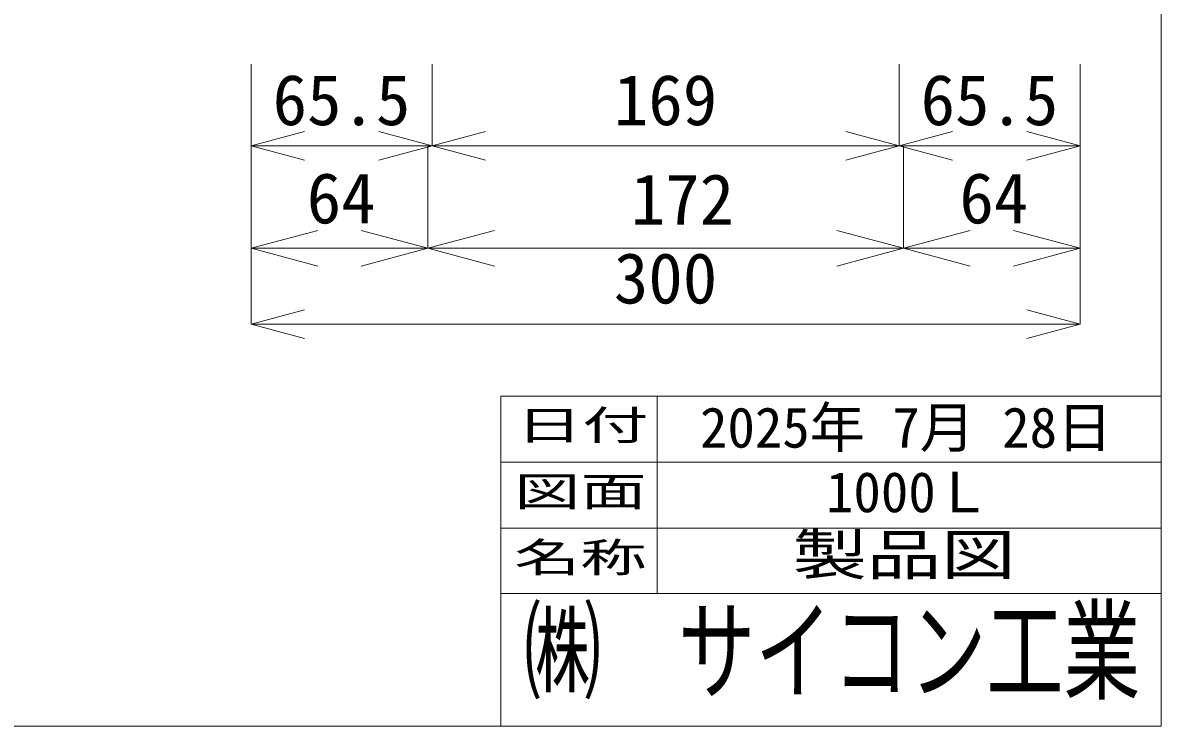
# Model space of a CAD drawing. Units: millimetres, scale not verified. Extents: x -981 to 667, y -453 to 699.
# Drawn here: x 254.9 to 666.9, y -453.3 to -198.8 of the extents above; entities that cross this region are included whole.
import ezdxf
from ezdxf.enums import TextEntityAlignment as Align

# ---------------------------------------------------------------- set-up
doc = ezdxf.new("R2010")
doc.units = ezdxf.units.MM
doc.header["$LTSCALE"] = 4
doc.linetypes.add('DASHED1', pattern=[1.8, 1.2, -0.6])
doc.layers.add('0-0', color=7, linetype='DASHED1', lineweight=9)
doc.styles.add('ＭＳ ゴシック', font='')
doc.styles.get('ＭＳ ゴシック').set_extended_font_data('MS Gothic')

msp = doc.modelspace()

# ---------------------------------------------------------------- linework, layer by layer
at = {"layer": '0-0', "linetype": 'Continuous'}
for p, q in [((337.545, -243.314), (337.545, -213.771)), ((403.045, -243.314), (403.045, -213.771)), ((572.045, -243.314), (572.045, -213.771)), ((637.545, -243.314), (637.545, -213.771)), ((337.545, -243.314), (356.864, -238.138)), ((403.045, -243.314), (383.727, -238.138)), ((403.045, -243.314), (422.364, -238.138)), ((572.045, -243.314), (552.727, -238.138)), ((572.045, -243.314), (591.364, -238.138)), ((637.545, -243.314), (618.227, -238.138)), ((337.545, -280.377), (337.545, -243.314)), ((337.545, -243.314), (403.045, -243.314)), ((337.545, -243.314), (356.864, -248.491)), ((403.045, -243.314), (383.727, -248.491)), ((401.475, -280.377), (401.475, -243.314)), ((401.475, -280.377), (401.475, -243.314)), ((403.045, -243.314), (572.045, -243.314)), ((403.045, -243.314), (422.364, -248.491)), ((572.045, -243.314), (552.727, -248.491)), ((572.045, -243.314), (637.545, -243.314)), ((572.045, -243.314), (591.364, -248.491)), ((573.616, -280.377), (573.616, -243.314)), ((573.616, -280.377), (573.616, -243.314)), ((637.545, -243.314), (618.227, -248.491)), ((637.545, -280.377), (637.545, -243.314)), ((337.545, -280.377), (361.693, -273.907)), ((401.475, -280.377), (377.327, -273.907)), ((401.475, -280.377), (425.623, -273.907)), ((573.616, -280.377), (549.467, -273.907)), ((573.616, -280.377), (597.764, -273.907)), ((637.545, -280.377), (613.397, -273.907)), ((401.475, -280.377), (337.545, -280.377)), ((337.545, -280.377), (361.693, -286.848)), ((337.545, -307.833), (337.545, -280.377)), ((401.475, -280.377), (377.327, -286.848)), ((401.475, -280.377), (573.616, -280.377)), ((401.475, -280.377), (425.623, -286.848)), ((573.616, -280.377), (549.467, -286.848)), ((573.616, -280.377), (637.545, -280.377)), ((573.616, -280.377), (597.764, -286.848)), ((637.545, -280.377), (613.397, -286.848)), ((637.545, -307.833), (637.545, -280.377)), ((337.545, -307.833), (356.864, -302.657)), ((637.545, -307.833), (618.227, -302.657)), ((337.545, -307.833), (637.545, -307.833)), ((337.545, -307.833), (356.864, -313.01)), ((637.545, -307.833), (618.227, -313.01)), ((427.944, -333.857), (666.877, -333.857)), ((427.944, -333.857), (427.944, -453.324)), ((484.454, -333.857), (484.454, -405.24)), ((427.944, -357.75), (666.877, -357.75)), ((666.877, -357.75), (427.944, -357.75)), ((666.877, -381.644), (427.944, -381.644)), ((666.877, -405.24), (427.944, -405.24))]:
    msp.add_line(p, q, dxfattribs=at)
msp.add_lwpolyline([(-981.123, -453.324), (666.877, -453.324), (666.877, 698.676), (-981.123, 698.676)], close=True, dxfattribs=at)

# ---------------------------------------------------------------- texts
at = {"layer": '0-0', "style": 'ＭＳ ゴシック'}
for s, height, p in [('65.5', 18.33, (345.295, -241.314)), ('169', 18.33, (468.795, -241.314)), ('65.5', 18.33, (579.795, -241.314)), ('64', 18.33, (357.646, -276.859)), ('172', 18.33, (474.895, -277.283)), ('64', 18.33, (593.837, -276.859)), ('300', 18.33, (468.795, -305.833)), ('2025年 7月 28日', 14.6, (499.961, -356.884)), ('1000Ｌ', 14.6, (545.549, -380.255))]:
    msp.add_text(s, height=height, dxfattribs=at).set_placement(p, align=Align.BOTTOM_LEFT)
for s, height, width, p in [('日付', 10.64, 1.65, (433.436, -352.863)), ('図面', 10.64, 1.65, (432.723, -376.865)), ('製品図', 14.6, 1.35, (533.486, -402.901)), ('名称', 10.64, 1.65, (432.723, -400.758)), ('㈱\u3000サイコン工業', 29.2, 0.7, (436.306, -449.341))]:
    msp.add_text(s, height=height, dxfattribs=dict(at, width=width)).set_placement(p, align=Align.BOTTOM_LEFT)

doc.saveas('drawing.dxf')
